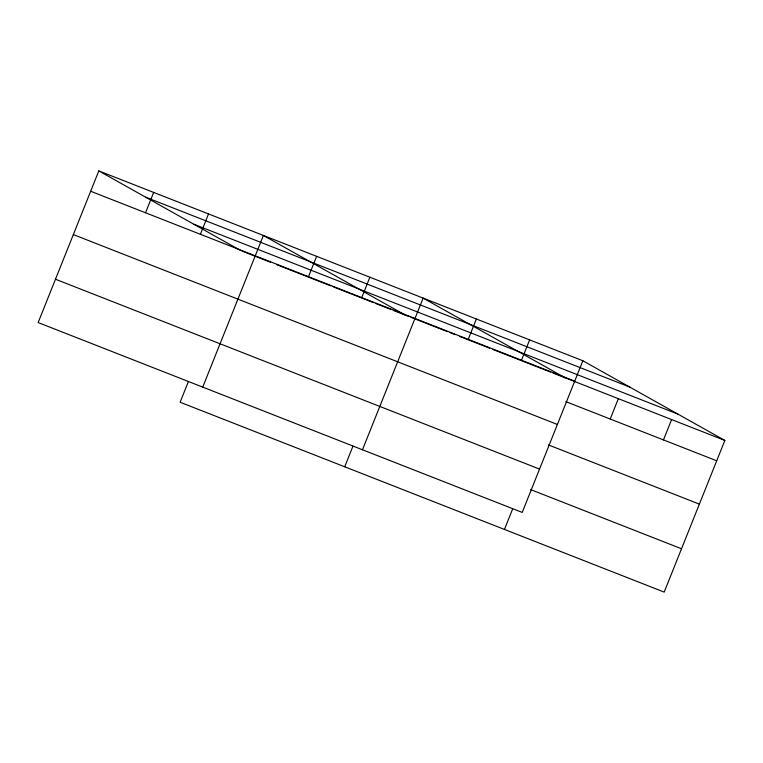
<?xml version="1.0" encoding="UTF-8"?>
<svg xmlns="http://www.w3.org/2000/svg" width="763" height="763" viewBox="0 0 763 763"><rect width="100%" height="100%" fill="white"/><g stroke="black" fill="none" stroke-linecap="round" stroke-linejoin="round"><path stroke-width="1.14" d="M98.808 170.902L38.15 322.558L522.216 512.421L582.875 360.765L98.808 170.902L240.784 250.579M145.523 212.782L153.668 192.419M200.383 234.298L208.528 213.936M188.366 381.653L180.125 402.235L664.192 592.098L724.85 440.442L582.875 360.765M202.729 387.108L263.388 235.462L405.372 315.129M308.49 276.702L316.635 256.339M361.738 297.589L369.883 277.227M344.714 466.784L352.945 446.202M362.473 449.769L423.131 298.114L565.106 377.79M468.234 339.354L476.379 319.001M521.482 360.241L529.627 339.888M504.448 529.446L512.679 508.864M610.219 419.03L618.354 398.668M663.457 439.917L671.602 419.555M145.657 197.197L629.723 387.06M193.936 224.284L677.992 414.147M90.663 191.255L574.73 381.128M241.881 251.008L270.407 262.195M276.998 264.78L295.643 272.095M296.74 272.525L330.76 285.867M332.954 286.726L349.406 293.183M350.513 293.612L373.546 302.653M375.739 303.512L391.104 309.54M393.298 310.398L408.701 316.435M410.914 317.303L447.519 331.667M449.741 332.534L455.292 334.709M459.727 336.454L489.674 348.195M493.003 349.502L550.686 372.134M552.908 373.002L724.85 440.442M565.841 401.624L716.705 460.795M73.334 234.584L557.4 424.457M548.511 444.953L699.375 504.124M55.48 279.229L539.546 469.092M530.657 489.598L681.521 548.769"/></g></svg>
